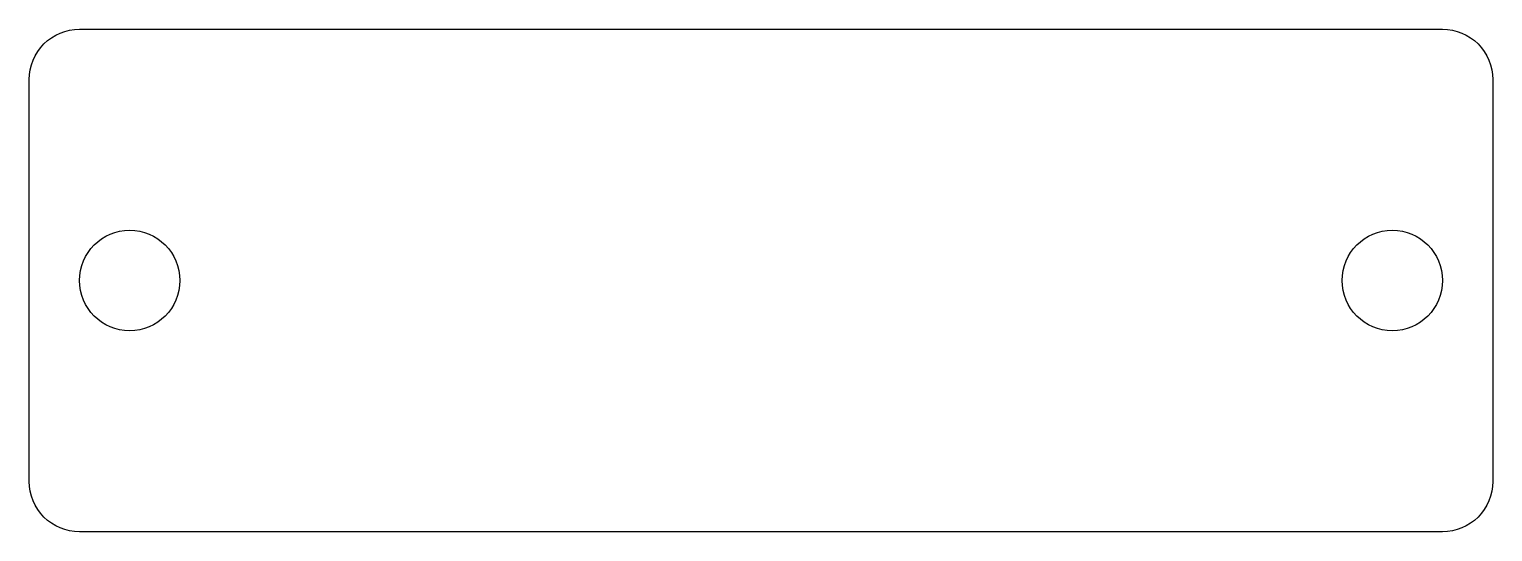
# Model space of a CAD drawing. Extents: x -73 to 73, y -25 to 25.
import ezdxf

# ---------------------------------------------------------------- set-up
doc = ezdxf.new("R2010")
doc.units = 0

msp = doc.modelspace()

# ---------------------------------------------------------------- linework, layer by layer
at = {"layer": '1'}
msp.add_lwpolyline([(72.855, 20), (72.855, -20, -0.4142136), (67.855, -25), (-67.855, -25, -0.4142136), (-72.855, -20), (-72.855, 20, -0.4142136), (-67.855, 25), (67.855, 25, -0.4142136)], format="xyb", close=True, dxfattribs=at)
for centre in [(-62.855, 0), (62.855, 0)]:
    msp.add_circle(centre, 5, dxfattribs=at)

doc.saveas('drawing.dxf')
